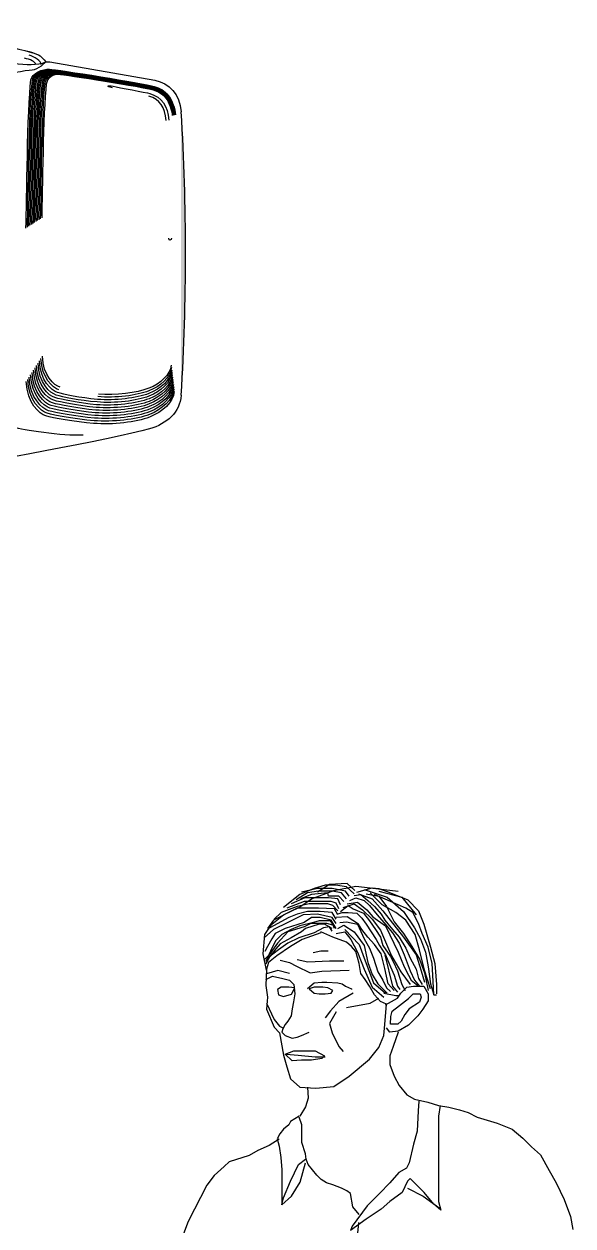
# Model space of a CAD drawing. Header units: millimetres. Extents: x 1111 to 1333, y -447 to -319.
# Drawn here: x 1281.978 to 1282.647, y -441.202 to -439.737 of the extents above; entities that cross this region are included whole.
import ezdxf

# ---------------------------------------------------------------- set-up
doc = ezdxf.new("R2010")
doc.units = ezdxf.units.MM
doc.layers.add('08', color=8, linetype='Continuous')

# ---------------------------------------------------------------- blocks, each defined once
blk = doc.blocks.new('scanne')
at = {"transparency": 33554559}
h = blk.add_hatch(color=256, dxfattribs=at)
h.paths.add_polyline_path([(2.5295, 2.8482), (2.6625, 2.8256)], flags=0)
h.paths.add_polyline_path([(2.6946, 2.4415, 0.030579), (2.6946, 2.7873)], flags=0)
h.paths.add_polyline_path([(2.4802, 2.4181, 0.063428), (2.4822, 2.4093)], flags=0)
h.paths.add_polyline_path([(2.4717, 2.6222, 0.019511), (2.4802, 2.4181)], flags=0)
h.paths.add_polyline_path([(2.4777, 2.8323, 0.012869), (2.4717, 2.6222)], flags=0)
at = {"lineweight": -3}
for points in [[(2.5295, 2.8482), (2.5346, 2.8482)], [(2.5346, 2.8482), (2.6625, 2.8256)]]:
    blk.add_lwpolyline(points, dxfattribs=at)
blk.add_arc((-0.1389, 2.6144), 2.8389, 356.5084, 3.4916, dxfattribs=at)
for points in [[(2.3661, 2.8942), (2.3834, 2.8914), (2.5029, 2.8626), (2.5122, 2.8598)], [(2.3661, 2.8942), (2.3834, 2.8914), (2.5029, 2.8626), (2.5122, 2.8597)], [(2.5122, 2.8598), (2.5218, 2.8568), (2.5246, 2.8546), (2.5295, 2.8482)], [(2.5122, 2.8597), (2.5218, 2.8568), (2.5246, 2.8547), (2.5295, 2.8482)], [(2.4907, 2.846), (2.5051, 2.8453), (2.5195, 2.8432), (2.5295, 2.8482)], [(2.4907, 2.846), (2.5051, 2.8453), (2.5195, 2.8432), (2.5295, 2.8482)], [(2.5173, 2.845), (2.517, 2.8484), (2.5104, 2.8511), (2.5037, 2.8525)], [(2.524, 2.845), (2.524, 2.8489), (2.5158, 2.8547), (2.5092, 2.8561)], [(2.5295, 2.8482), (2.5295, 2.8482), (2.5197, 2.8379), (2.5129, 2.8379)], [(2.5129, 2.8379), (2.5062, 2.8379), (2.4777, 2.8323), (2.4777, 2.8323)], [(2.5115, 2.8263), (2.5125, 2.834), (2.526, 2.8398), (2.5341, 2.8392)], [(2.5133, 2.8259), (2.5142, 2.8335), (2.5271, 2.8392), (2.5351, 2.8387)], [(2.515, 2.8254), (2.516, 2.8329), (2.5281, 2.8386), (2.5362, 2.8381)], [(2.5167, 2.825), (2.5176, 2.8324), (2.5292, 2.838), (2.5371, 2.8375)], [(2.5184, 2.8244), (2.5194, 2.8319), (2.5303, 2.8374), (2.5381, 2.837)], [(2.5202, 2.824), (2.5212, 2.8313), (2.5314, 2.8369), (2.5391, 2.8364)], [(2.5219, 2.8236), (2.5228, 2.8308), (2.5324, 2.8363), (2.5401, 2.8358)], [(2.5236, 2.8231), (2.5246, 2.8303), (2.5335, 2.8357), (2.5411, 2.8353)], [(2.5254, 2.8227), (2.5263, 2.8298), (2.5345, 2.8352), (2.5421, 2.8347)], [(2.5271, 2.8222), (2.528, 2.8293), (2.5356, 2.8346), (2.5431, 2.8341)], [(2.5288, 2.8217), (2.5297, 2.8287), (2.5367, 2.834), (2.5441, 2.8336)], [(2.5306, 2.8212), (2.5315, 2.8282), (2.5378, 2.8334), (2.5451, 2.833)], [(2.5341, 2.8392), (2.5423, 2.8388), (2.6498, 2.822), (2.6618, 2.8181)], [(2.5351, 2.8387), (2.5433, 2.8382), (2.6497, 2.8215), (2.6616, 2.8178)], [(2.5362, 2.8381), (2.5442, 2.8376), (2.6497, 2.8212), (2.6616, 2.8174)], [(2.5371, 2.8375), (2.5451, 2.8371), (2.6497, 2.8208), (2.6614, 2.817)], [(2.5381, 2.837), (2.5461, 2.8365), (2.6497, 2.8203), (2.6613, 2.8166)], [(2.5391, 2.8364), (2.547, 2.8359), (2.6497, 2.8199), (2.6612, 2.8162)], [(2.5401, 2.8358), (2.5479, 2.8354), (2.6496, 2.8195), (2.661, 2.8159)], [(2.5411, 2.8353), (2.5489, 2.8349), (2.6496, 2.8191), (2.661, 2.8155)], [(2.5421, 2.8347), (2.5498, 2.8342), (2.6496, 2.8187), (2.6608, 2.8151)], [(2.5431, 2.8341), (2.5507, 2.8337), (2.6495, 2.8183), (2.6607, 2.8147)], [(2.5441, 2.8336), (2.5516, 2.8332), (2.6495, 2.8178), (2.6605, 2.8143)], [(2.5451, 2.833), (2.5526, 2.8326), (2.6495, 2.8174), (2.6604, 2.8139)], [(2.5053, 2.6453), (2.5064, 2.678), (2.5069, 2.7893), (2.5115, 2.8263)], [(2.5071, 2.6464), (2.5082, 2.6789), (2.5086, 2.7892), (2.5133, 2.8259)], [(2.5089, 2.6476), (2.51, 2.6797), (2.5104, 2.7891), (2.515, 2.8254)], [(2.5107, 2.6488), (2.5118, 2.6806), (2.5121, 2.789), (2.5167, 2.825)], [(2.5125, 2.6499), (2.5136, 2.6814), (2.5139, 2.7888), (2.5184, 2.8244)], [(2.5143, 2.651), (2.5154, 2.6823), (2.5158, 2.7887), (2.5202, 2.824)], [(2.516, 2.6522), (2.5171, 2.6831), (2.5175, 2.7886), (2.5219, 2.8236)], [(2.5178, 2.6533), (2.5189, 2.684), (2.5191, 2.7884), (2.5236, 2.8231)], [(2.5196, 2.6545), (2.5207, 2.6848), (2.5209, 2.7883), (2.5254, 2.8227)], [(2.5214, 2.6556), (2.5225, 2.6857), (2.5228, 2.7882), (2.5271, 2.8222)], [(2.5232, 2.6568), (2.5243, 2.6866), (2.5245, 2.7881), (2.5288, 2.8217)], [(2.525, 2.6579), (2.526, 2.6874), (2.5265, 2.7879), (2.5306, 2.8212)], [(2.611, 2.8165), (2.6021, 2.8183), (2.6047, 2.8196), (2.6116, 2.8183)], [(2.6116, 2.8183), (2.6184, 2.817), (2.6521, 2.8108), (2.6563, 2.8096)], [(2.6607, 2.8147), (2.6667, 2.8127), (2.6721, 2.8103), (2.6765, 2.8045)], [(2.6608, 2.8151), (2.6669, 2.8131), (2.6724, 2.8107), (2.6769, 2.8048)], [(2.661, 2.8159), (2.6673, 2.8138), (2.6728, 2.8113), (2.6774, 2.8054)], [(2.661, 2.8155), (2.6671, 2.8135), (2.6726, 2.811), (2.6771, 2.8051)], [(2.6612, 2.8162), (2.6675, 2.8142), (2.6731, 2.8117), (2.6777, 2.8056)], [(2.6613, 2.8166), (2.6677, 2.8146), (2.6733, 2.812), (2.6779, 2.8059)], [(2.6614, 2.817), (2.6678, 2.815), (2.6735, 2.8124), (2.6782, 2.8062)], [(2.6616, 2.8178), (2.6682, 2.8157), (2.674, 2.813), (2.6787, 2.8068)], [(2.6616, 2.8174), (2.668, 2.8154), (2.6737, 2.8127), (2.6785, 2.8065)], [(2.6618, 2.8181), (2.6684, 2.8161), (2.6743, 2.8134), (2.679, 2.8071)], [(2.6625, 2.8256), (2.6802, 2.8225), (2.6932, 2.8088), (2.6946, 2.7873)], [(2.6625, 2.8256), (2.6802, 2.8225), (2.6932, 2.8088), (2.6947, 2.7873)], [(2.6762, 2.7766), (2.6754, 2.7926), (2.6686, 2.8022), (2.6553, 2.8063)], [(2.6563, 2.8096), (2.671, 2.8051), (2.6787, 2.7941), (2.6797, 2.7768)], [(2.6604, 2.8139), (2.6664, 2.812), (2.6717, 2.8096), (2.676, 2.8039)], [(2.6605, 2.8143), (2.6666, 2.8124), (2.6719, 2.81), (2.6763, 2.8042)], [(2.676, 2.8039), (2.6803, 2.7983), (2.6833, 2.7897), (2.6838, 2.7827)], [(2.6763, 2.8042), (2.6806, 2.7985), (2.6837, 2.7898), (2.6841, 2.7828)], [(2.6765, 2.8045), (2.6809, 2.7988), (2.684, 2.7899), (2.6845, 2.7829)], [(2.6769, 2.8048), (2.6812, 2.799), (2.6844, 2.7901), (2.6848, 2.7829)], [(2.6771, 2.8051), (2.6816, 2.7992), (2.6847, 2.7902), (2.6852, 2.783)], [(2.6774, 2.8054), (2.6819, 2.7994), (2.6851, 2.7904), (2.6855, 2.7831)], [(2.6777, 2.8056), (2.6822, 2.7997), (2.6855, 2.7905), (2.6859, 2.7831)], [(2.6779, 2.8059), (2.6825, 2.7999), (2.6858, 2.7907), (2.6862, 2.7833)], [(2.6782, 2.8062), (2.6829, 2.8001), (2.6862, 2.7909), (2.6866, 2.7833)], [(2.6785, 2.8065), (2.6832, 2.8004), (2.6865, 2.791), (2.687, 2.7834)], [(2.6787, 2.8068), (2.6835, 2.8006), (2.6868, 2.7911), (2.6873, 2.7835)], [(2.679, 2.8071), (2.6839, 2.8009), (2.6873, 2.7913), (2.6876, 2.7835)], [(2.6829, 2.6331), (2.683, 2.6304), (2.6797, 2.6293), (2.6795, 2.6332)], [(2.5408, 2.4386), (2.5332, 2.4408), (2.5192, 2.4533), (2.5183, 2.4778)], [(2.5423, 2.4418), (2.5348, 2.444), (2.521, 2.4564), (2.5201, 2.4806)], [(2.5439, 2.4449), (2.5365, 2.4472), (2.5228, 2.4594), (2.5219, 2.4834)], [(2.5455, 2.4481), (2.5381, 2.4503), (2.5246, 2.4624), (2.5237, 2.4862)], [(2.5471, 2.4513), (2.5397, 2.4535), (2.5263, 2.4655), (2.5255, 2.489)], [(2.6825, 2.4781), (2.6812, 2.4664), (2.6695, 2.4556), (2.6551, 2.45)], [(2.533, 2.4227), (2.525, 2.4251), (2.5103, 2.4382), (2.5093, 2.4637)], [(2.5345, 2.4259), (2.5267, 2.4282), (2.512, 2.4413), (2.5111, 2.4665)], [(2.536, 2.429), (2.5283, 2.4313), (2.5138, 2.4443), (2.5129, 2.4693)], [(2.5376, 2.4322), (2.53, 2.4345), (2.5156, 2.4473), (2.5147, 2.4721)], [(2.5392, 2.4354), (2.5316, 2.4377), (2.5174, 2.4503), (2.5165, 2.4749)], [(2.6828, 2.4752), (2.6815, 2.4634), (2.6697, 2.4524), (2.6552, 2.4468)], [(2.6832, 2.4722), (2.6818, 2.4603), (2.6699, 2.4493), (2.6553, 2.4436)], [(2.6835, 2.4693), (2.6822, 2.4573), (2.6701, 2.4462), (2.6554, 2.4404)], [(2.6839, 2.4664), (2.6825, 2.4543), (2.6704, 2.4431), (2.6555, 2.4372)], [(2.6842, 2.4635), (2.6829, 2.4513), (2.6706, 2.44), (2.6556, 2.434)], [(2.5298, 2.4163), (2.5218, 2.4187), (2.5067, 2.4321), (2.5057, 2.4581)], [(2.5313, 2.4195), (2.5234, 2.4219), (2.5084, 2.4352), (2.5075, 2.4609)], [(2.6551, 2.45), (2.6408, 2.4443), (2.6144, 2.4412), (2.5937, 2.443)], [(2.6846, 2.4606), (2.6832, 2.4483), (2.6708, 2.4368), (2.6557, 2.4309)], [(2.6849, 2.4577), (2.6835, 2.4452), (2.671, 2.4337), (2.6558, 2.4277)], [(2.6852, 2.4548), (2.6839, 2.4422), (2.6712, 2.4305), (2.6559, 2.4245)], [(2.6856, 2.4519), (2.6842, 2.4392), (2.6715, 2.4275), (2.6559, 2.4213)], [(2.6859, 2.449), (2.6845, 2.4362), (2.6717, 2.4243), (2.656, 2.4181)], [(2.591, 2.4267), (2.5691, 2.4285), (2.547, 2.4331), (2.5392, 2.4354)], [(2.5916, 2.43), (2.5699, 2.4318), (2.5485, 2.4363), (2.5408, 2.4386)], [(2.5921, 2.4333), (2.5707, 2.435), (2.55, 2.4395), (2.5423, 2.4418)], [(2.5926, 2.4365), (2.5713, 2.4383), (2.5515, 2.4427), (2.5439, 2.4449)], [(2.6556, 2.434), (2.6406, 2.4281), (2.6128, 2.4249), (2.591, 2.4267)], [(2.6555, 2.4372), (2.6406, 2.4314), (2.6131, 2.4282), (2.5916, 2.43)], [(2.6554, 2.4404), (2.6407, 2.4346), (2.6134, 2.4314), (2.5921, 2.4333)], [(2.6553, 2.4436), (2.6407, 2.4379), (2.6138, 2.4348), (2.5926, 2.4365)], [(2.6552, 2.4468), (2.6408, 2.4411), (2.6141, 2.438), (2.5932, 2.4398)], [(2.6862, 2.4461), (2.6849, 2.4331), (2.6719, 2.4212), (2.6561, 2.4149)], [(2.6946, 2.4415), (2.6934, 2.4206), (2.6771, 2.4066), (2.6561, 2.4005)], [(2.6947, 2.4415), (2.6933, 2.4206), (2.6772, 2.4066), (2.6561, 2.4005)], [(2.5884, 2.4105), (2.5655, 2.4123), (2.5395, 2.4171), (2.5313, 2.4195)], [(2.589, 2.4137), (2.5663, 2.4156), (2.541, 2.4203), (2.533, 2.4227)], [(2.5895, 2.417), (2.567, 2.4188), (2.5425, 2.4235), (2.5345, 2.4259)], [(2.59, 2.4202), (2.5677, 2.4221), (2.544, 2.4267), (2.536, 2.429)], [(2.5905, 2.4235), (2.5685, 2.4253), (2.5455, 2.4299), (2.5376, 2.4322)], [(2.6559, 2.4213), (2.6403, 2.4152), (2.6116, 2.4118), (2.589, 2.4137)], [(2.6559, 2.4245), (2.6404, 2.4184), (2.6119, 2.4151), (2.5895, 2.417)], [(2.6558, 2.4277), (2.6404, 2.4217), (2.6122, 2.4184), (2.59, 2.4202)], [(2.6557, 2.4309), (2.6405, 2.4249), (2.6126, 2.4216), (2.5905, 2.4235)], [(2.5879, 2.4072), (2.5648, 2.4091), (2.538, 2.4139), (2.5298, 2.4163)], [(2.6561, 2.4149), (2.6402, 2.4087), (2.611, 2.4052), (2.5879, 2.4072)], [(2.656, 2.4181), (2.6403, 2.4119), (2.6112, 2.4086), (2.5884, 2.4105)], [(2.6561, 2.4005), (2.6148, 2.3885), (2.4328, 2.3558), (2.4328, 2.3558)], [(2.6561, 2.4005), (2.6148, 2.3885), (2.4328, 2.3558), (2.4328, 2.3558)], [(2.5753, 2.393), (2.5508, 2.3914), (2.4989, 2.3992), (2.4918, 2.4025)]]:
    blk.add_open_spline(points, degree=3, dxfattribs=at)
blk = doc.blocks.new('HOMEM')
for points in [[(-0.2921, 1.7245), (-0.2963, 1.7442), (-0.2942, 1.768), (-0.2859, 1.7804), (-0.2714, 1.7918), (-0.2527, 1.8011), (-0.2372, 1.8115), (-0.2103, 1.8218), (-0.1833, 1.827), (-0.1657, 1.8249), (-0.1315, 1.8208)], [(-0.1854, 1.8177), (-0.1947, 1.826), (-0.2082, 1.8281), (-0.2206, 1.8281), (-0.2341, 1.8239), (-0.2517, 1.8167), (-0.2714, 1.8011)], [(-0.1947, 1.8115), (-0.2009, 1.8187), (-0.2123, 1.8208), (-0.2289, 1.8208), (-0.2424, 1.8187), (-0.2559, 1.8104)], [(-0.1978, 1.8084), (-0.2041, 1.8146), (-0.2165, 1.8146), (-0.2175, 1.8187), (-0.2372, 1.8167), (-0.2507, 1.8115)], [(-0.1916, 1.8146), (-0.1958, 1.8208), (-0.2123, 1.8239), (-0.23, 1.8239), (-0.2496, 1.8198)], [(-0.1844, 1.8218), (-0.1937, 1.8301), (-0.2155, 1.8291), (-0.23, 1.8198)], [(-0.1823, 1.8198), (-0.1636, 1.8249), (-0.1554, 1.8239), (-0.1429, 1.8198), (-0.1201, 1.8104), (-0.1067, 1.797), (-0.1004, 1.7804), (-0.0922, 1.7525), (-0.087, 1.7328), (-0.0849, 1.7069), (-0.0849, 1.6955)], [(-0.1802, 1.8177), (-0.1636, 1.8115), (-0.1502, 1.797), (-0.1253, 1.7649), (-0.1098, 1.7431), (-0.1036, 1.7235), (-0.0994, 1.71)], [(-0.173, 1.8229), (-0.145, 1.8136), (-0.1253, 1.796), (-0.1118, 1.7763), (-0.1046, 1.7628), (-0.0984, 1.7463), (-0.0953, 1.7287), (-0.0922, 1.7079), (-0.0911, 1.7038), (-0.088, 1.6945), (-0.0849, 1.6945)], [(-0.1709, 1.8177), (-0.1554, 1.8146), (-0.146, 1.8022), (-0.1367, 1.7835), (-0.1253, 1.769), (-0.115, 1.7535), (-0.1056, 1.738), (-0.0994, 1.7214), (-0.0953, 1.6997)], [(-0.0922, 1.7017), (-0.0994, 1.7245), (-0.1056, 1.7494), (-0.1108, 1.768), (-0.1222, 1.7856), (-0.1346, 1.7949), (-0.1512, 1.8042), (-0.1657, 1.8187)], [(-0.1554, 1.8208), (-0.1274, 1.8136), (-0.1098, 1.7918)], [(-0.2051, 1.797), (-0.2113, 1.8032), (-0.2175, 1.8053), (-0.2258, 1.8053), (-0.2403, 1.8053), (-0.2548, 1.8022), (-0.2745, 1.7949), (-0.2828, 1.7866)], [(-0.2041, 1.7991), (-0.2072, 1.8063), (-0.2134, 1.8084), (-0.2279, 1.8084), (-0.2465, 1.8084), (-0.2673, 1.8001)], [(-0.202, 1.8042), (-0.2051, 1.8115), (-0.2165, 1.8125), (-0.2268, 1.8125), (-0.2455, 1.8125), (-0.2621, 1.8053)], [(-0.202, 1.796), (-0.1927, 1.8032), (-0.1864, 1.7991), (-0.174, 1.7939), (-0.1668, 1.7846), (-0.1595, 1.7742), (-0.1533, 1.7649), (-0.1502, 1.7545), (-0.1409, 1.7411), (-0.1377, 1.7349), (-0.1326, 1.7235), (-0.1274, 1.7069), (-0.1232, 1.6997)], [(-0.1989, 1.8011), (-0.1854, 1.8053), (-0.175, 1.798), (-0.1636, 1.7866), (-0.1533, 1.7732), (-0.1398, 1.7421), (-0.1284, 1.7224), (-0.117, 1.7069)], [(-0.1937, 1.8053), (-0.1813, 1.8073), (-0.1699, 1.798), (-0.1626, 1.7897), (-0.1471, 1.7784), (-0.1315, 1.7463), (-0.1243, 1.7287), (-0.1191, 1.7183), (-0.116, 1.7121), (-0.1077, 1.7059)], [(-0.1906, 1.8094), (-0.1833, 1.8125), (-0.173, 1.8094), (-0.1668, 1.8032), (-0.1574, 1.7918), (-0.1491, 1.7825), (-0.1388, 1.7701), (-0.1305, 1.7576), (-0.1243, 1.7431), (-0.117, 1.7235), (-0.1118, 1.7121), (-0.1056, 1.7048)], [(-0.1854, 1.8156), (-0.1771, 1.8167), (-0.1688, 1.8094), (-0.1605, 1.8022), (-0.1523, 1.7928), (-0.1481, 1.7856), (-0.1388, 1.7742), (-0.1305, 1.7649), (-0.1222, 1.7514), (-0.117, 1.739), (-0.1098, 1.7255), (-0.1067, 1.7142), (-0.1025, 1.7069)], [(-0.088, 1.6945), (-0.0891, 1.7111), (-0.0901, 1.7328), (-0.0953, 1.7525), (-0.1025, 1.769), (-0.1067, 1.7815), (-0.1139, 1.7949), (-0.1222, 1.8001), (-0.1409, 1.8084), (-0.1605, 1.8167)], [(-0.2072, 1.7815), (-0.2123, 1.7887), (-0.23, 1.7928), (-0.2476, 1.7918), (-0.2662, 1.7825), (-0.2838, 1.7742), (-0.2952, 1.7639)], [(-0.2072, 1.7752), (-0.2134, 1.7856), (-0.2268, 1.7887), (-0.2372, 1.7887), (-0.2465, 1.7825), (-0.2693, 1.7752), (-0.2818, 1.769), (-0.2859, 1.7628), (-0.2911, 1.7535), (-0.2942, 1.7473)], [(-0.2051, 1.7918), (-0.2092, 1.7991), (-0.2289, 1.8001), (-0.2548, 1.8001), (-0.2838, 1.7856), (-0.2911, 1.7752)], [(-0.2072, 1.7866), (-0.2123, 1.7949), (-0.2268, 1.796), (-0.2424, 1.796), (-0.2548, 1.7928), (-0.2652, 1.7887), (-0.288, 1.7763)], [(-0.1367, 1.6997), (-0.144, 1.7079), (-0.1481, 1.7266), (-0.1523, 1.7442), (-0.1605, 1.7556), (-0.1688, 1.7649), (-0.1761, 1.7742), (-0.1802, 1.7804), (-0.1937, 1.7897), (-0.2072, 1.7887)], [(-0.2061, 1.7928), (-0.1999, 1.7949), (-0.1927, 1.7949), (-0.1823, 1.7939), (-0.1761, 1.7877), (-0.1709, 1.7804), (-0.1647, 1.7711), (-0.1585, 1.7618), (-0.1543, 1.7545), (-0.1471, 1.7431), (-0.1409, 1.7287), (-0.1367, 1.7183), (-0.1326, 1.7048), (-0.1295, 1.7007)], [(-0.2113, 1.7794), (-0.2186, 1.7815), (-0.2382, 1.7815), (-0.2465, 1.7773), (-0.2662, 1.7711), (-0.2787, 1.7576), (-0.289, 1.7431), (-0.2952, 1.7369)], [(-0.2092, 1.7752), (-0.2113, 1.7804), (-0.2144, 1.7846), (-0.2279, 1.7846), (-0.2351, 1.7825), (-0.2517, 1.7784), (-0.2621, 1.7742), (-0.2735, 1.768), (-0.2807, 1.7608), (-0.2859, 1.7514), (-0.2932, 1.7349)], [(-0.2123, 1.7721), (-0.2155, 1.7773), (-0.2227, 1.7763), (-0.2341, 1.7701), (-0.2527, 1.7639), (-0.2662, 1.7576), (-0.2776, 1.7494), (-0.29, 1.74), (-0.2932, 1.7318)], [(-0.2123, 1.7752), (-0.2217, 1.7804), (-0.2279, 1.7804), (-0.2445, 1.7752), (-0.2496, 1.7711), (-0.2621, 1.7639), (-0.2755, 1.7566), (-0.2807, 1.7504), (-0.288, 1.7411), (-0.2921, 1.7338)], [(-0.2051, 1.7752), (-0.1978, 1.7794), (-0.1854, 1.7711), (-0.173, 1.7545), (-0.1688, 1.7338), (-0.1636, 1.7193), (-0.1564, 1.7079), (-0.145, 1.6966)], [(-0.203, 1.7825), (-0.1947, 1.7835), (-0.1813, 1.7804), (-0.173, 1.7628), (-0.1668, 1.7514), (-0.1616, 1.739), (-0.1564, 1.7224), (-0.1502, 1.7121), (-0.146, 1.7028), (-0.1409, 1.6986)], [(-0.1968, 1.7742), (-0.1792, 1.7556), (-0.1719, 1.7359), (-0.1616, 1.709), (-0.1471, 1.6966)], [(-0.2258, 1.7701), (-0.2486, 1.7618), (-0.2631, 1.7535), (-0.2797, 1.7421), (-0.29, 1.7338), (-0.2921, 1.7255), (-0.2932, 1.7059), (-0.2911, 1.6914), (-0.2921, 1.6769), (-0.2828, 1.6551), (-0.2766, 1.6479), (-0.2714, 1.621), (-0.2673, 1.6065), (-0.2631, 1.592), (-0.2517, 1.5816), (-0.232, 1.5806), (-0.2103, 1.5827), (-0.1916, 1.5951), (-0.1668, 1.6158), (-0.1554, 1.6303), (-0.1491, 1.6448), (-0.1481, 1.6582), (-0.146, 1.6831), (-0.1533, 1.6862), (-0.1605, 1.6945), (-0.1668, 1.7048), (-0.1719, 1.7131), (-0.1771, 1.7204), (-0.1792, 1.7328), (-0.1833, 1.7473), (-0.1885, 1.7535), (-0.1947, 1.7587), (-0.2113, 1.7649), (-0.2258, 1.7711)], [(-0.2072, 1.769), (-0.1968, 1.7711), (-0.1895, 1.7618), (-0.1813, 1.7463), (-0.173, 1.7255), (-0.1636, 1.7038), (-0.1491, 1.6914)], [(-0.2354, 1.7461), (-0.2262, 1.7479), (-0.2169, 1.7479)], [(-0.2757, 1.7368), (-0.2641, 1.734), (-0.2558, 1.7294), (-0.2391, 1.7211), (-0.2248, 1.7234), (-0.1915, 1.7243)], [(-0.2549, 1.7373), (-0.2419, 1.7345), (-0.2156, 1.7359), (-0.198, 1.7359)], [(-0.1481, 1.7431), (-0.1388, 1.7048), (-0.1326, 1.6976)], [(-0.2932, 1.7131), (-0.2849, 1.7173), (-0.2724, 1.7142), (-0.2641, 1.7121), (-0.259, 1.7069), (-0.2579, 1.6955), (-0.2594, 1.686), (-0.2609, 1.6772), (-0.2621, 1.6686), (-0.2662, 1.6624), (-0.2693, 1.6582), (-0.2724, 1.6531), (-0.2735, 1.6489), (-0.2693, 1.6448), (-0.261, 1.6417), (-0.2548, 1.6427), (-0.2496, 1.6448), (-0.2403, 1.6489)], [(-0.2641, 1.7206), (-0.2785, 1.7239), (-0.2923, 1.7202)], [(-0.2579, 1.7028), (-0.2652, 1.7038), (-0.2714, 1.7038), (-0.2745, 1.7038), (-0.2787, 1.7007), (-0.2776, 1.6945), (-0.2714, 1.6924), (-0.2616, 1.695), (-0.2579, 1.7028)], [(-0.2421, 1.7022), (-0.2341, 1.709), (-0.2248, 1.71), (-0.2186, 1.71), (-0.2051, 1.709), (-0.1999, 1.7079), (-0.1958, 1.7048), (-0.1885, 1.7017), (-0.1885, 1.7007)], [(-0.2403, 1.7017), (-0.2341, 1.6966), (-0.2279, 1.6955), (-0.2206, 1.6955), (-0.2134, 1.6966), (-0.2113, 1.6997), (-0.2175, 1.7028), (-0.2237, 1.7038), (-0.2341, 1.7038), (-0.2403, 1.7017)], [(-0.1471, 1.6821), (-0.1326, 1.6903), (-0.1284, 1.6966), (-0.1212, 1.7038), (-0.1129, 1.7048), (-0.1056, 1.7048), (-0.1004, 1.7048), (-0.0953, 1.6955), (-0.0953, 1.6872), (-0.1015, 1.6769), (-0.1077, 1.6686), (-0.1191, 1.6572), (-0.1315, 1.65), (-0.1419, 1.6489), (-0.146, 1.6541)], [(-0.1864, 1.6966), (-0.2041, 1.6862), (-0.2144, 1.6748), (-0.2206, 1.6665)], [(-0.1947, 1.679), (-0.1657, 1.6841), (-0.1554, 1.6903)], [(-0.1491, 1.6966), (-0.1346, 1.6935), (-0.1305, 1.6935)], [(-0.2921, 1.6841), (-0.2828, 1.6645), (-0.2766, 1.6562), (-0.2724, 1.6541)], [(-0.2072, 1.6738), (-0.2155, 1.6593), (-0.2123, 1.6479), (-0.2041, 1.6313), (-0.1989, 1.6251)], [(-0.1315, 1.6489), (-0.1377, 1.6313), (-0.1419, 1.6199), (-0.1419, 1.6096), (-0.1367, 1.5951), (-0.1305, 1.5837), (-0.1212, 1.5723), (-0.1118, 1.5671)], [(-0.2683, 1.622), (-0.2538, 1.621), (-0.2331, 1.6189), (-0.2206, 1.6189)], [(-0.2424, 1.5816), (-0.2414, 1.5682), (-0.2445, 1.5578), (-0.2517, 1.5464)], [(-0.1063, 1.5647), (-0.1074, 1.5529), (-0.1085, 1.5282), (-0.1128, 1.5122), (-0.1181, 1.4896), (-0.1214, 1.4832), (-0.131, 1.4778), (-0.1417, 1.465), (-0.1546, 1.4521), (-0.1696, 1.4371), (-0.1879, 1.4124), (-0.19, 1.4071)], [(-0.0806, 1.5593), (-0.0827, 1.5465), (-0.0827, 1.5272), (-0.0827, 1.5057), (-0.0827, 1.4864), (-0.0827, 1.4617), (-0.0827, 1.4424), (-0.0795, 1.4317), (-0.0881, 1.4392), (-0.0999, 1.4532), (-0.1117, 1.465), (-0.1171, 1.4703), (-0.1203, 1.4671), (-0.1267, 1.4532), (-0.1417, 1.4424), (-0.1525, 1.4328), (-0.1707, 1.421), (-0.19, 1.4071)], [(-0.1118, 1.5671), (-0.0956, 1.5636), (-0.0827, 1.5593), (-0.0698, 1.5572), (-0.057, 1.554), (-0.0462, 1.5508), (-0.0355, 1.5454), (-0.0108, 1.5379), (0.0074, 1.5304), (0.0203, 1.5197), (0.031, 1.5089), (0.0418, 1.4993), (0.0525, 1.48), (0.0611, 1.465), (0.0707, 1.4446), (0.0783, 1.4242), (0.0815, 1.4081)], [(-0.2523, 1.5465), (-0.263, 1.54), (-0.2652, 1.5357), (-0.2716, 1.5304), (-0.2759, 1.525), (-0.2791, 1.5186), (-0.277, 1.51), (-0.2748, 1.4961), (-0.2737, 1.4811), (-0.2737, 1.466), (-0.2737, 1.4521), (-0.2737, 1.4382), (-0.2716, 1.4467), (-0.263, 1.4671), (-0.2533, 1.4875), (-0.2448, 1.4939)], [(-0.1793, 1.4264), (-0.1868, 1.436), (-0.19, 1.4521), (-0.1943, 1.4553), (-0.2008, 1.4585), (-0.2115, 1.4628), (-0.219, 1.465), (-0.2254, 1.4693), (-0.2308, 1.4746), (-0.2415, 1.4875), (-0.2437, 1.4939), (-0.2448, 1.5004), (-0.2491, 1.5143), (-0.2491, 1.5207), (-0.2491, 1.5357), (-0.2523, 1.5454)], [(-0.2769, 1.5183), (-0.2891, 1.5107), (-0.3027, 1.5046), (-0.3134, 1.4985), (-0.3377, 1.4909), (-0.3437, 1.4849), (-0.3559, 1.4742), (-0.365, 1.4621), (-0.3878, 1.4181), (-0.4075, 1.3665)], [(-0.2619, 1.4489), (-0.2512, 1.466), (-0.2448, 1.4896)], [(-0.1203, 1.4585), (-0.101, 1.4489), (-0.0806, 1.4339)], [(-0.2737, 1.4382), (-0.2619, 1.4489)], [(-0.1919, 1.0979), (-0.1934, 1.1252), (-0.1934, 1.1464), (-0.1903, 1.1631), (-0.1903, 1.1828), (-0.1888, 1.2208), (-0.1858, 1.239), (-0.1858, 1.2542), (-0.1858, 1.2785), (-0.1843, 1.3134), (-0.1843, 1.3331), (-0.1843, 1.3422), (-0.1827, 1.3635), (-0.1827, 1.3695), (-0.1827, 1.3862), (-0.1797, 1.4166)]]:
    blk.add_lwpolyline(points)
for points in [[(-0.1392, 1.6744), (-0.13, 1.6814), (-0.1189, 1.6901), (-0.1133, 1.6957), (-0.105, 1.6957), (-0.1036, 1.6915), (-0.1055, 1.6855), (-0.1184, 1.6772), (-0.1235, 1.6703), (-0.1281, 1.6624), (-0.1323, 1.6587), (-0.1411, 1.6587), (-0.1406, 1.668)], [(-0.2693, 1.622), (-0.259, 1.6262), (-0.2517, 1.6262), (-0.2445, 1.6262), (-0.2331, 1.6262), (-0.2217, 1.6199), (-0.2248, 1.6168), (-0.2372, 1.6148), (-0.2496, 1.6148), (-0.261, 1.6137)]]:
    blk.add_lwpolyline(points, close=True)

msp = doc.modelspace()

# ---------------------------------------------------------------- block references
msp.add_blockref('scanne', (1279.4745, -442.6309))
at = {"layer": '08'}
msp.add_blockref('HOMEM', (1282.5655, -442.615), dxfattribs=at)

doc.saveas('drawing.dxf')
